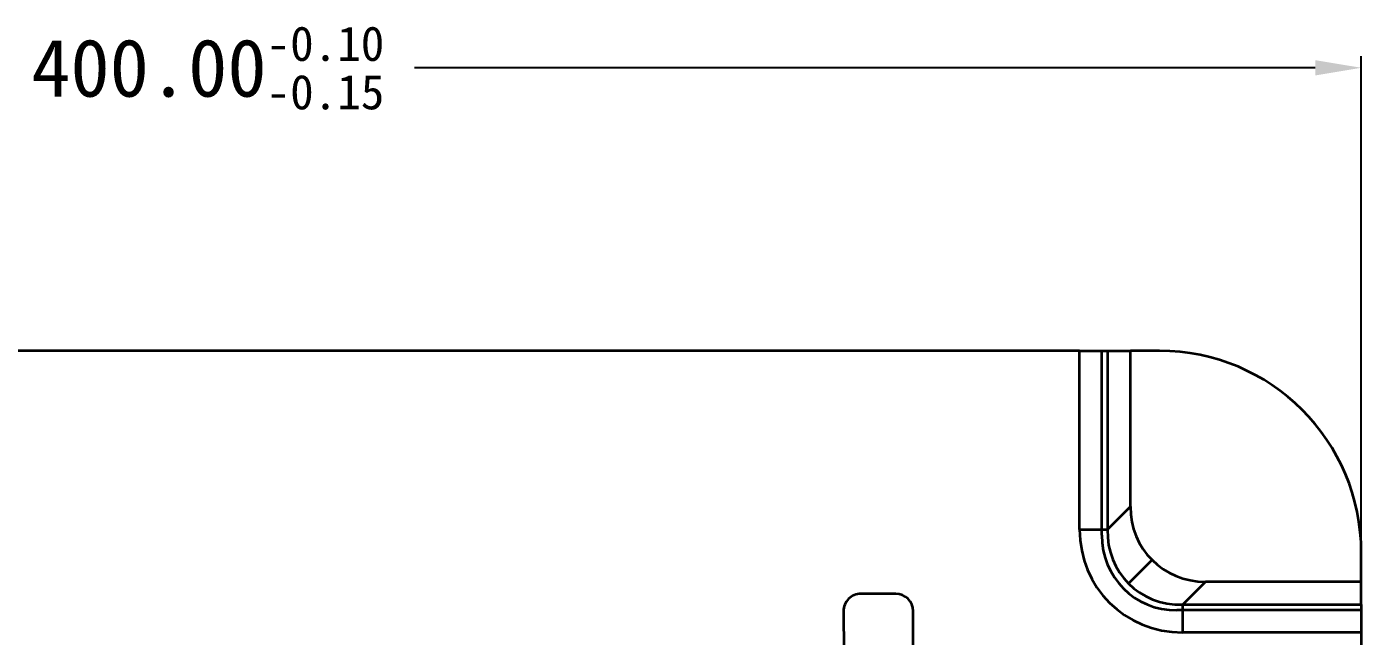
# Model space of a CAD drawing. Header units: millimetres. Extents: x 158 to 1533, y 732 to 1642.
# Drawn here: x 458.7 to 690.1, y 1065.3 to 1171 of the extents above; entities that cross this region are included whole.
import ezdxf

# ---------------------------------------------------------------- set-up
doc = ezdxf.new("R2010")
doc.units = ezdxf.units.MM
doc.layers.add('1', color=7, linetype='Continuous', true_color=0xffffff)
doc.layers.add('dim', color=82, linetype='Continuous', lineweight=9)
doc.dimstyles.get("Standard").update_dxf_attribs({"dimscale": 4, "dimtxt": 0.18, "dimasz": 0.18, "dimexe": 0.18, "dimexo": 0.0625, "dimgap": 0.09, "dimtad": 0, "dimtih": 1, "dimtoh": 1, "dimzin": 0, "dimdsep": 46, "dimtxsty": 'Standard', "dimcen": 0.09, "dimadec": 0, "dimazin": 0, "dimtfac": 1, "dimtofl": 0, "dimtmove": 0, "dimatfit": 3, "dimfxl": 0, "dimtolj": 1, "dimtzin": 0, "dimarcsym": 0})

# ---------------------------------------------------------------- blocks, each defined once
blk = doc.blocks.new('*D7')
at = {"layer": 'Defpoints', "color": 0, "lineweight": 18, "transparency": 16777216}
for p in [(690.11, 1163.89), (290.11, 1079.83), (690.11, 1079.83)]:
    blk.add_point(p, dxfattribs=at)
at = {"layer": 'dim', "color": 0, "lineweight": -2, "transparency": 16777216}
for p, q in [((290.11, 1081.83), (290.11, 1165.89)), ((298.11, 1163.89), (454.27, 1163.89)), ((682.11, 1163.89), (525.94, 1163.89)), ((690.11, 1081.83), (690.11, 1165.89))]:
    blk.add_line(p, q, dxfattribs=at)
at = {"layer": 'dim', "color": 0, "lineweight": 18, "transparency": 16777216}
for points in [[(298.11, 1165.22), (298.11, 1162.56), (290.11, 1163.89)], [(682.11, 1165.22), (682.11, 1162.56), (690.11, 1163.89)]]:
    blk.add_solid(points, dxfattribs=at)
at = {"layer": 'dim', "color": 0, "lineweight": 18, "transparency": 16777216, "insert": (490.11, 1163.89), "char_height": 10, "attachment_point": 5}
blk.add_mtext('\\A1;400.00{\\H6;\\S-0.10^ -0.15;}', dxfattribs=at)

msp = doc.modelspace()

# ---------------------------------------------------------------- linework, layer by layer
at = {"layer": '1', "color": 7, "linetype": 'Continuous', "lineweight": 35}
for p, q in [((641.27, 1114.829), (371.131, 1114.829)), ((641.27, 1114.829), (646.1, 1114.829)), ((641.27, 1083.862), (641.27, 1114.829)), ((645.107, 1082.869), (645.107, 1114.829)), ((646.1, 1114.829), (650.064, 1114.829)), ((646.1, 1114.829), (646.1, 1083.862)), ((655.107, 1114.829), (650.064, 1114.829)), ((650.064, 1087.826), (650.064, 1114.829)), ((646.1, 1083.862), (650.064, 1087.826)), ((641.27, 1083.862), (646.1, 1083.862)), ((653.832, 1078.554), (649.74, 1074.462)), ((690.107, 1074.786), (690.107, 1079.829)), ((663.104, 1074.786), (659.14, 1070.822)), ((690.107, 1074.786), (663.104, 1074.786)), ((690.107, 1070.822), (690.107, 1074.786)), ((609.406, 1072.695), (603.328, 1072.695)), ((600.328, 1069.669), (600.389, 1062.695)), ((612.406, 1062.695), (612.406, 1069.695)), ((690.107, 1069.829), (658.147, 1069.829)), ((659.14, 1070.822), (690.107, 1070.822)), ((659.14, 1065.993), (659.14, 1070.822)), ((690.107, 1070.822), (690.107, 1065.993)), ((690.107, 1065.993), (659.14, 1065.993)), ((690.107, 1065.993), (690.107, 883.666))]:
    msp.add_line(p, q, dxfattribs=at)
for centre, radius, start, end in [((655.107, 1079.829), 35, 0, 90), ((603.328, 1069.695), 3, 90, 180.49648), ((609.406, 1069.695), 3, 0, 90)]:
    msp.add_arc(centre, radius, start, end, dxfattribs=at)
for centre, major_axis, ratio in [((664.04, 1088.763), (10.208, 10.208), 0.9351131), ((660.423, 1085.145), (13.989, 13.989), 0.9351131), ((660.423, 1085.145), (10.683, 10.683), 0.8935582), ((659.083, 1083.806), (10.208, 10.208), 0.9351131)]:
    msp.add_ellipse(centre, major_axis=major_axis, ratio=ratio, start_param=2.3897132, end_param=3.8934721, dxfattribs=at)

# ---------------------------------------------------------------- dimensions: what is measured, and where the dimension line sits
at = {"layer": 'dim', "lineweight": 18}
dim = msp.add_linear_dim(base=(690.107, 1163.891), p1=(290.107, 1079.829), p2=(690.107, 1079.829), dimstyle='Standard', override={"dimtxt": 2.5, "dimasz": 2, "dimexe": 0.49975, "dimexo": 0.49975, "dimgap": 0.49975, "dimtol": 1, "dimlim": 0, "dimtp": -0.1, "dimtm": 0.15, "dimtfac": 0.6, "dimtdec": 2, "dimtolj": 1}, dxfattribs=at)
dim.commit()
dim.dimension.update_dxf_attribs({"geometry": '*D7', "text_midpoint": (490.107, 1163.891)})

doc.saveas('drawing.dxf')
